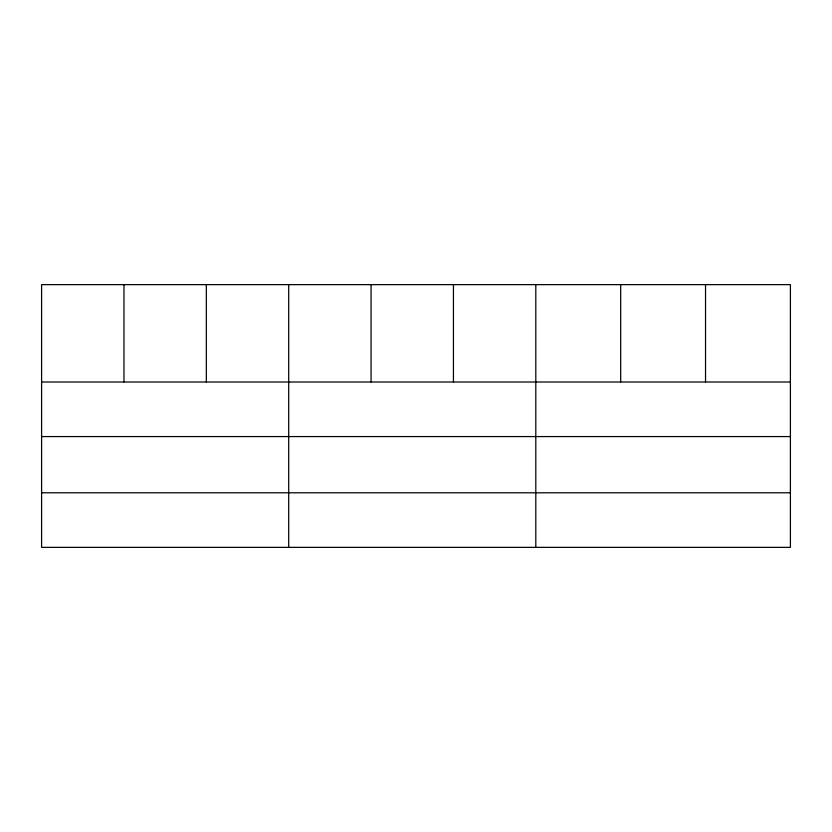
<?xml version="1.0" encoding="UTF-8"?>
<svg xmlns="http://www.w3.org/2000/svg" width="832" height="832" viewBox="0 0 832 832"><rect width="100%" height="100%" fill="white"/><g stroke="black" fill="none" stroke-linecap="round" stroke-linejoin="round"><path stroke-width="1.25" d="M790.4 436.571L790.4 284.638L41.6 284.638L41.6 547.362L790.4 547.362L790.4 436.571L41.6 436.571M41.6 382.002L790.4 382.002M41.6 492.794L790.4 492.794M705.536 284.638L705.536 382.002M620.672 284.638L620.672 382.002M535.808 284.638L535.808 547.362M453.44 284.638L453.44 382.002M371.072 284.638L371.072 382.002M288.704 284.638L288.704 547.362M206.336 284.638L206.336 382.002M123.968 284.638L123.968 382.002"/></g></svg>
